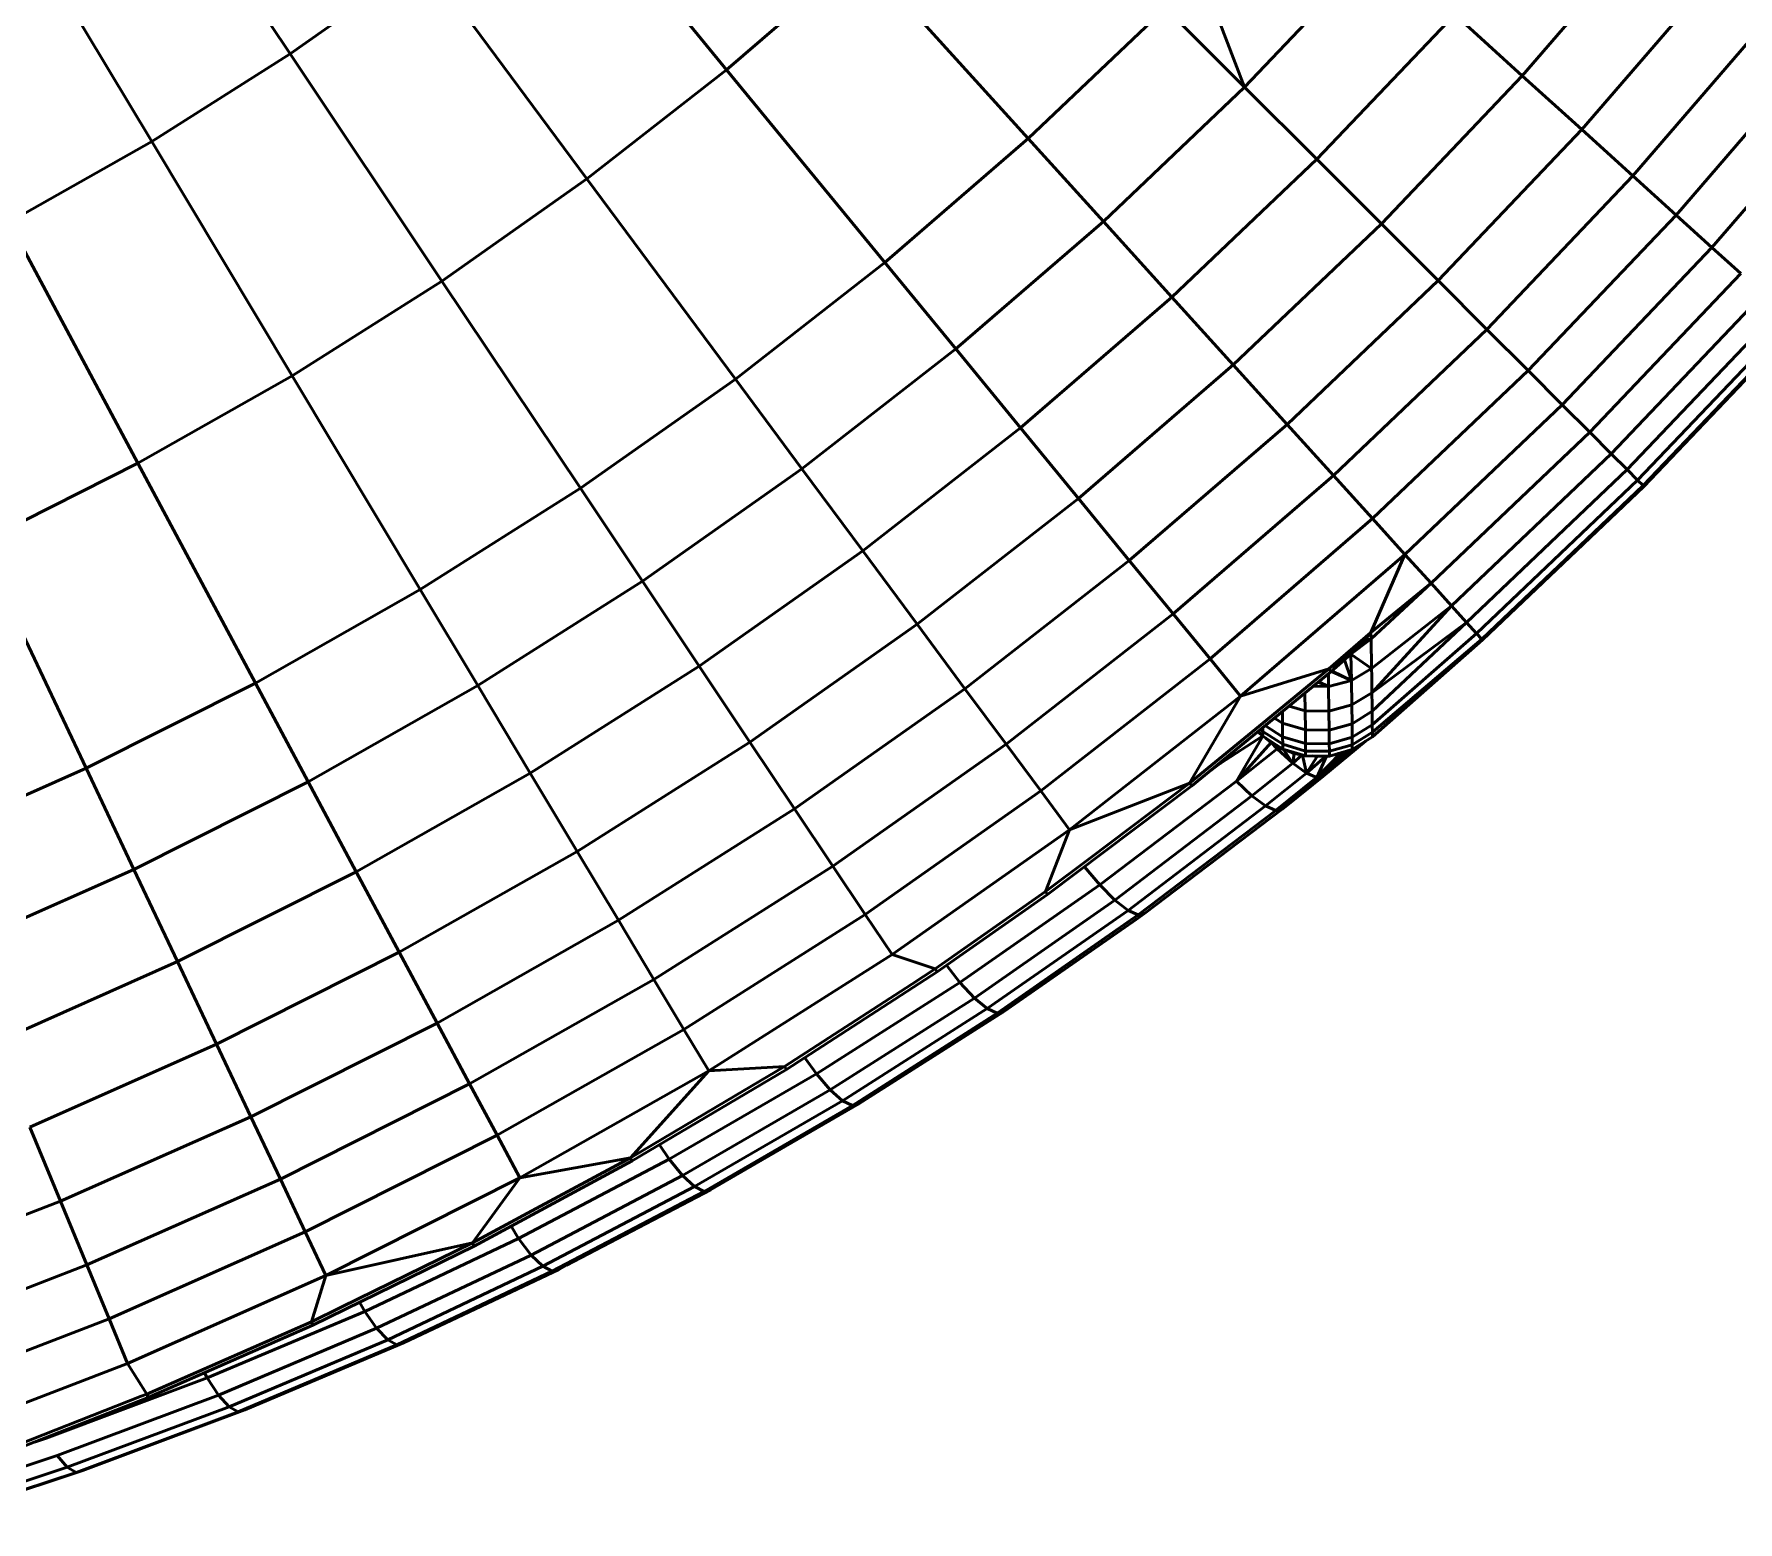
# Model space of a CAD drawing. Header units: millimetres. Extents: x -232 to 1390, y -69 to 653.
# Drawn here: x 197.33 to 227.73, y 54.17 to 80.72 of the extents above; entities that cross this region are included whole.
import ezdxf

# ---------------------------------------------------------------- set-up
doc = ezdxf.new("R2010")
doc.units = ezdxf.units.MM
doc.layers.add('Видимый контур (ГОСТ)', color=7, linetype='Continuous', lineweight=50)

msp = doc.modelspace()

# ---------------------------------------------------------------- linework, layer by layer
at = {"layer": 'Видимый контур (ГОСТ)'}
for p, q in [((201.899, 80.365), (199.089, 84.57)), ((209.688, 80.079), (206.595, 83.848)), ((199.428, 78.8), (196.828, 83.138)), ((226.271, 82.738), (223.887, 79.974)), ((209.688, 80.079), (212.084, 82.146)), ((215.07, 78.852), (212.084, 82.146)), ((221.331, 82.292), (218.931, 79.771)), ((204.29, 82.049), (201.899, 80.365)), ((207.194, 78.133), (204.29, 82.049)), ((218.146, 81.82), (218.931, 79.771)), ((227.378, 81.83), (224.948, 79.013)), ((215.07, 78.852), (217.519, 81.183)), ((218.931, 79.771), (217.519, 81.183)), ((222.68, 81.069), (220.219, 78.484)), ((223.887, 79.974), (222.68, 81.069)), ((228.33, 81.048), (225.861, 78.186)), ((199.428, 78.8), (201.899, 80.365)), ((204.608, 76.311), (201.899, 80.365)), ((229.134, 80.389), (226.631, 77.488)), ((209.688, 80.079), (207.194, 78.133)), ((212.509, 76.643), (209.688, 80.079)), ((223.887, 79.974), (221.371, 77.331)), ((224.948, 79.013), (223.887, 79.974)), ((216.411, 77.372), (218.931, 79.771)), ((220.219, 78.484), (218.931, 79.771)), ((229.798, 79.843), (227.268, 76.91)), ((196.884, 77.359), (199.428, 78.8)), ((201.935, 74.619), (199.428, 78.8)), ((212.509, 76.643), (215.07, 78.852)), ((216.411, 77.372), (215.07, 78.852)), ((224.948, 79.013), (222.383, 76.319)), ((225.861, 78.186), (224.948, 79.013)), ((217.633, 76.023), (220.219, 78.484)), ((221.371, 77.331), (220.219, 78.484)), ((225.861, 78.186), (223.255, 75.448)), ((226.631, 77.488), (225.861, 78.186)), ((207.194, 78.133), (204.608, 76.311)), ((209.843, 74.562), (207.194, 78.133)), ((199.182, 73.059), (196.884, 77.359)), ((213.776, 75.099), (216.411, 77.372)), ((217.633, 76.023), (216.411, 77.372)), ((218.728, 74.815), (221.371, 77.331)), ((222.383, 76.319), (221.371, 77.331)), ((226.631, 77.488), (223.99, 74.713)), ((227.268, 76.91), (226.631, 77.488)), ((212.509, 76.643), (209.843, 74.562)), ((213.776, 75.099), (212.509, 76.643)), ((227.268, 76.91), (224.598, 74.105)), ((227.784, 76.443), (227.268, 76.91)), ((219.689, 73.754), (222.383, 76.319)), ((223.255, 75.448), (222.383, 76.319)), ((227.784, 76.443), (225.089, 73.613)), ((201.935, 74.619), (204.608, 76.311)), ((207.078, 72.614), (204.608, 76.311)), ((214.931, 73.691), (217.633, 76.023)), ((218.728, 74.815), (217.633, 76.023)), ((228.186, 76.079), (225.473, 73.229)), ((228.482, 75.81), (225.756, 72.946)), ((220.517, 72.841), (223.255, 75.448)), ((223.99, 74.713), (223.255, 75.448)), ((228.679, 75.631), (225.944, 72.758)), ((228.783, 75.538), (226.043, 72.66)), ((228.796, 75.525), (226.056, 72.647)), ((213.776, 75.099), (211.032, 72.958)), ((214.931, 73.691), (213.776, 75.099)), ((215.965, 72.432), (218.728, 74.815)), ((219.689, 73.754), (218.728, 74.815)), ((199.182, 73.059), (201.935, 74.619)), ((204.22, 70.805), (201.935, 74.619)), ((209.843, 74.562), (207.078, 72.614)), ((211.032, 72.958), (209.843, 74.562)), ((221.215, 72.071), (223.99, 74.713)), ((224.598, 74.105), (223.99, 74.713)), ((221.792, 71.434), (224.598, 74.105)), ((225.089, 73.613), (224.598, 74.105)), ((214.931, 73.691), (212.117, 71.495)), ((215.965, 72.432), (214.931, 73.691)), ((216.873, 71.325), (219.689, 73.754)), ((220.517, 72.841), (219.689, 73.754)), ((222.259, 70.919), (225.089, 73.613)), ((225.473, 73.229), (225.089, 73.613)), ((199.182, 73.059), (196.356, 71.637)), ((201.278, 69.138), (199.182, 73.059)), ((222.624, 70.517), (225.473, 73.229)), ((225.756, 72.946), (225.473, 73.229)), ((211.032, 72.958), (208.187, 70.954)), ((212.117, 71.495), (211.032, 72.958)), ((217.655, 70.372), (220.517, 72.841)), ((221.215, 72.071), (220.517, 72.841)), ((222.893, 70.22), (225.756, 72.946)), ((223.071, 70.023), (225.944, 72.758)), ((225.944, 72.758), (225.756, 72.946)), ((226.043, 72.66), (225.944, 72.758)), ((204.22, 70.805), (207.078, 72.614)), ((208.187, 70.954), (207.078, 72.614)), ((215.965, 72.432), (213.088, 70.186)), ((216.873, 71.325), (215.965, 72.432)), ((223.165, 69.92), (226.043, 72.66)), ((223.177, 69.906), (226.056, 72.647)), ((226.056, 72.647), (226.043, 72.66)), ((218.314, 69.569), (221.215, 72.071)), ((221.792, 71.434), (221.215, 72.071)), ((198.257, 67.618), (196.356, 71.637)), ((212.117, 71.495), (209.199, 69.44)), ((213.088, 70.186), (212.117, 71.495)), ((216.873, 71.325), (213.941, 69.036)), ((217.655, 70.372), (216.873, 71.325)), ((218.859, 68.904), (221.792, 71.434)), ((221.792, 71.434), (221.186, 70.038)), ((222.259, 70.919), (221.792, 71.434)), ((205.247, 69.092), (208.187, 70.954)), ((209.199, 69.44), (208.187, 70.954)), ((221.186, 70.038), (222.259, 70.919)), ((222.259, 70.919), (221.188, 69.929)), ((222.624, 70.517), (222.259, 70.919)), ((201.278, 69.138), (204.22, 70.805)), ((205.247, 69.092), (204.22, 70.805)), ((217.655, 70.372), (214.675, 68.047)), ((218.314, 69.569), (217.655, 70.372)), ((221.198, 69.395), (222.624, 70.517)), ((221.204, 68.965), (222.624, 70.517)), ((222.893, 70.22), (222.624, 70.517)), ((213.088, 70.186), (210.104, 68.085)), ((213.941, 69.036), (213.088, 70.186)), ((220.436, 69.39), (221.186, 70.038)), ((221.182, 70.033), (220.436, 69.39)), ((221.071, 69.891), (221.182, 70.033)), ((221.182, 70.033), (221.187, 69.965)), ((221.187, 69.965), (221.188, 69.929)), ((221.204, 68.965), (222.893, 70.22)), ((222.893, 70.22), (221.208, 68.633)), ((221.21, 68.393), (223.071, 70.023)), ((223.071, 70.023), (222.893, 70.22)), ((223.165, 69.92), (223.071, 70.023)), ((220.436, 69.39), (221.071, 69.891)), ((220.793, 69.624), (220.824, 69.654)), ((221.188, 69.929), (220.824, 69.654)), ((220.824, 69.654), (220.99, 69.813)), ((220.824, 69.654), (221.198, 69.395)), ((220.837, 69.184), (220.824, 69.654)), ((220.99, 69.813), (221.071, 69.891)), ((221.071, 69.891), (221.188, 69.929)), ((221.188, 69.929), (221.198, 69.395)), ((221.211, 68.262), (223.165, 69.92)), ((223.165, 69.92), (221.212, 68.177)), ((221.212, 68.177), (223.177, 69.906)), ((223.177, 69.906), (223.165, 69.92)), ((206.183, 67.531), (209.199, 69.44)), ((210.104, 68.085), (209.199, 69.44)), ((218.314, 69.569), (215.294, 67.212)), ((217.989, 67.302), (220.478, 69.341)), ((218.859, 68.904), (218.314, 69.569)), ((218.859, 68.904), (220.436, 69.39)), ((219.255, 68.423), (220.436, 69.39)), ((220.793, 69.624), (220.436, 69.39)), ((220.478, 69.341), (220.436, 69.39)), ((220.478, 69.341), (220.793, 69.624)), ((220.715, 69.549), (220.478, 69.341)), ((220.484, 69.346), (220.837, 69.184)), ((220.837, 69.184), (220.491, 69.352)), ((220.715, 69.549), (220.793, 69.624)), ((220.837, 69.184), (220.715, 69.549)), ((220.837, 69.184), (221.198, 69.395)), ((221.198, 69.395), (221.2, 69.269)), ((201.278, 69.138), (198.257, 67.618)), ((202.219, 67.377), (201.278, 69.138)), ((202.219, 67.377), (205.247, 69.092)), ((206.183, 67.531), (205.247, 69.092)), ((213.941, 69.036), (210.9, 66.895)), ((214.675, 68.047), (213.941, 69.036)), ((220.161, 69.081), (220.43, 69.077)), ((220.246, 69.151), (220.43, 69.077)), ((220.43, 69.077), (220.258, 69.16)), ((220.43, 69.077), (220.426, 69.298)), ((220.43, 69.077), (220.837, 69.184)), ((220.436, 68.637), (220.43, 69.077)), ((220.837, 69.184), (220.844, 68.748)), ((221.2, 69.269), (221.204, 68.965)), ((218.859, 68.904), (215.806, 66.521)), ((217.949, 67.354), (218.859, 68.904)), ((219.727, 68.726), (220.012, 68.641)), ((220.012, 68.641), (220.008, 68.956)), ((220.436, 68.637), (220.844, 68.748)), ((220.844, 68.748), (221.204, 68.965)), ((220.844, 68.748), (220.848, 68.411)), ((221.204, 68.965), (221.207, 68.747)), ((221.207, 68.747), (221.208, 68.633)), ((217.949, 67.354), (219.255, 68.423)), ((219.467, 68.513), (219.609, 68.422)), ((219.609, 68.422), (219.607, 68.628)), ((219.61, 68.178), (219.609, 68.422)), ((219.609, 68.422), (220.015, 68.301)), ((220.015, 68.301), (220.012, 68.641)), ((220.012, 68.641), (220.436, 68.637)), ((220.44, 68.298), (220.436, 68.637)), ((220.848, 68.411), (221.208, 68.633)), ((221.208, 68.633), (221.21, 68.393)), ((219.253, 68.191), (218.495, 67.704)), ((218.784, 67.384), (219.256, 68.189)), ((219.254, 68.19), (219.17, 68.269)), ((219.172, 68.271), (219.254, 68.19)), ((219.223, 68.312), (219.254, 68.276)), ((219.254, 68.276), (219.254, 68.338)), ((219.254, 68.19), (219.254, 68.276)), ((219.254, 68.276), (219.611, 68.045)), ((219.254, 68.19), (219.611, 67.959)), ((219.302, 68.377), (219.61, 68.178)), ((219.311, 68.154), (219.402, 68.077)), ((219.611, 68.045), (219.61, 68.178)), ((219.61, 68.178), (220.017, 68.057)), ((220.017, 68.057), (220.015, 68.301)), ((220.015, 68.301), (220.44, 68.298)), ((220.44, 68.298), (220.848, 68.411)), ((220.442, 68.054), (220.44, 68.298)), ((220.442, 68.054), (220.85, 68.169)), ((220.85, 68.169), (220.848, 68.411)), ((220.85, 68.169), (221.21, 68.393)), ((220.85, 68.169), (220.851, 68.036)), ((220.851, 68.036), (221.211, 68.262)), ((220.852, 67.95), (221.212, 68.177)), ((221.21, 68.393), (221.21, 68.389)), ((221.21, 68.389), (221.211, 68.262)), ((221.211, 68.262), (221.211, 68.221)), ((221.211, 68.221), (221.212, 68.177)), ((207.021, 66.133), (210.104, 68.085)), ((210.9, 66.895), (210.104, 68.085)), ((214.675, 68.047), (211.584, 65.87)), ((215.294, 67.212), (214.675, 68.047)), ((218.495, 67.704), (218.694, 67.88)), ((219.402, 68.077), (218.784, 67.384)), ((218.784, 67.384), (219.509, 67.966)), ((219.402, 68.077), (219.415, 68.066)), ((219.402, 68.077), (219.509, 67.966)), ((219.415, 68.066), (219.611, 67.959)), ((219.415, 68.066), (219.463, 68.036)), ((219.415, 68.066), (219.509, 67.966)), ((219.611, 67.959), (219.463, 68.036)), ((219.509, 67.966), (219.463, 68.036)), ((219.592, 67.968), (219.509, 67.966)), ((219.509, 67.966), (219.789, 67.707)), ((219.611, 67.959), (219.611, 68.045)), ((219.611, 68.045), (220.018, 67.923)), ((219.611, 67.959), (220.018, 67.837)), ((219.789, 67.707), (219.626, 67.954)), ((219.703, 67.931), (219.817, 67.881)), ((219.789, 67.707), (219.817, 67.881)), ((219.789, 67.707), (219.952, 67.851)), ((220.018, 67.837), (219.817, 67.881)), ((219.965, 67.848), (220.034, 67.53)), ((220.018, 67.923), (220.017, 68.057)), ((220.017, 68.057), (220.442, 68.054)), ((220.018, 67.837), (220.018, 67.923)), ((220.018, 67.923), (220.443, 67.92)), ((220.018, 67.837), (220.443, 67.834)), ((220.034, 67.53), (220.382, 67.831)), ((220.034, 67.53), (220.227, 67.824)), ((220.14, 67.836), (220.227, 67.824)), ((220.22, 67.451), (220.779, 67.927)), ((220.689, 67.899), (220.22, 67.451)), ((220.22, 67.451), (220.643, 67.885)), ((220.395, 67.831), (220.22, 67.451)), ((220.443, 67.834), (220.227, 67.824)), ((221.087, 68.098), (220.332, 67.475)), ((220.332, 67.475), (221.063, 68.083)), ((220.789, 67.93), (220.332, 67.475)), ((220.443, 67.92), (220.442, 68.054)), ((220.443, 67.92), (220.851, 68.036)), ((220.443, 67.834), (220.852, 67.95)), ((220.443, 67.834), (220.443, 67.92)), ((220.599, 67.878), (220.643, 67.885)), ((220.852, 67.95), (220.643, 67.885)), ((220.851, 68.036), (220.852, 67.95)), ((198.257, 67.618), (195.165, 66.247)), ((199.111, 65.812), (198.257, 67.618)), ((203.077, 65.771), (206.183, 67.531)), ((207.021, 66.133), (206.183, 67.531)), ((218.277, 67.538), (218.495, 67.704)), ((218.495, 67.704), (218.554, 67.765)), ((219.061, 67.123), (219.789, 67.707)), ((219.304, 66.944), (220.034, 67.53)), ((219.789, 67.707), (220.034, 67.53)), ((220.034, 67.53), (220.22, 67.451)), ((202.219, 67.377), (199.111, 65.812)), ((203.077, 65.771), (202.219, 67.377)), ((215.294, 67.212), (212.162, 65.006)), ((215.806, 66.521), (215.294, 67.212)), ((215.414, 65.362), (217.989, 67.302)), ((217.949, 67.354), (215.806, 66.521)), ((216.178, 66.019), (217.949, 67.354)), ((216.35, 65.534), (218.784, 67.384)), ((217.989, 67.302), (217.949, 67.354)), ((218.784, 67.384), (219.061, 67.123)), ((220.22, 67.451), (219.489, 66.863)), ((220.151, 67.33), (219.601, 66.888)), ((220.332, 67.475), (220.151, 67.33)), ((220.22, 67.451), (220.332, 67.475)), ((207.757, 64.905), (210.9, 66.895)), ((211.584, 65.87), (210.9, 66.895)), ((216.617, 65.265), (219.061, 67.123)), ((216.852, 65.081), (219.304, 66.944)), ((219.061, 67.123), (219.304, 66.944)), ((219.304, 66.944), (219.489, 66.863)), ((217.034, 64.999), (219.489, 66.863)), ((219.601, 66.888), (217.147, 65.025)), ((219.489, 66.863), (219.601, 66.888)), ((215.806, 66.521), (212.639, 64.291)), ((215.376, 65.415), (215.806, 66.521)), ((203.846, 64.334), (207.021, 66.133)), ((207.757, 64.905), (207.021, 66.133)), ((215.376, 65.415), (216.178, 66.019)), ((199.111, 65.812), (195.93, 64.402)), ((199.889, 64.166), (199.111, 65.812)), ((203.077, 65.771), (199.889, 64.166)), ((203.846, 64.334), (203.077, 65.771)), ((208.39, 63.848), (211.584, 65.87)), ((212.162, 65.006), (211.584, 65.87)), ((216.076, 65.861), (216.35, 65.534)), ((213.408, 64.037), (215.376, 65.415)), ((213.851, 63.793), (216.35, 65.534)), ((215.414, 65.362), (215.376, 65.415)), ((216.35, 65.534), (216.617, 65.265)), ((213.444, 63.983), (215.414, 65.362)), ((214.108, 63.516), (216.617, 65.265)), ((214.336, 63.328), (216.852, 65.081)), ((216.617, 65.265), (216.852, 65.081)), ((216.852, 65.081), (217.034, 64.999)), ((204.521, 63.071), (207.757, 64.905)), ((208.39, 63.848), (207.757, 64.905)), ((208.925, 62.956), (212.162, 65.006)), ((212.639, 64.291), (212.162, 65.006)), ((217.034, 64.999), (214.515, 63.244)), ((216.994, 64.919), (214.979, 63.516)), ((217.147, 65.025), (216.994, 64.919)), ((217.034, 64.999), (217.147, 65.025)), ((199.889, 64.166), (196.626, 62.72)), ((200.586, 62.693), (199.889, 64.166)), ((203.846, 64.334), (200.586, 62.693)), ((204.521, 63.071), (203.846, 64.334)), ((209.367, 62.219), (212.639, 64.291)), ((212.639, 64.291), (213.408, 64.037)), ((210.756, 62.241), (213.444, 63.983)), ((212.99, 63.767), (213.408, 64.037)), ((213.444, 63.983), (213.408, 64.037)), ((213.612, 64.101), (213.851, 63.793)), ((205.101, 61.985), (208.39, 63.848)), ((208.925, 62.956), (208.39, 63.848)), ((210.721, 62.296), (212.99, 63.767)), ((211.289, 62.162), (213.851, 63.793)), ((213.851, 63.793), (214.108, 63.516)), ((211.535, 61.878), (214.108, 63.516)), ((211.756, 61.685), (214.336, 63.328)), ((214.628, 63.272), (213.711, 62.688)), ((214.108, 63.516), (214.336, 63.328)), ((214.336, 63.328), (214.515, 63.244)), ((214.515, 63.244), (214.628, 63.272)), ((214.979, 63.516), (214.628, 63.272)), ((204.521, 63.071), (201.198, 61.399)), ((205.101, 61.985), (204.521, 63.071)), ((205.591, 61.068), (208.925, 62.956)), ((209.367, 62.219), (208.925, 62.956)), ((214.515, 63.244), (211.931, 61.599)), ((200.586, 62.693), (197.25, 61.214)), ((201.198, 61.399), (200.586, 62.693)), ((213.711, 62.688), (212.045, 61.629)), ((211.081, 62.451), (211.289, 62.162)), ((205.997, 60.31), (209.367, 62.219)), ((207.97, 60.666), (209.367, 62.219)), ((208.002, 60.609), (210.756, 62.241)), ((208.663, 60.639), (211.289, 62.162)), ((209.367, 62.219), (210.721, 62.296)), ((209.688, 61.684), (210.721, 62.296)), ((210.756, 62.241), (210.721, 62.296)), ((211.289, 62.162), (211.535, 61.878)), ((205.101, 61.985), (201.725, 60.285)), ((205.591, 61.068), (205.101, 61.985)), ((208.899, 60.349), (211.535, 61.878)), ((211.535, 61.878), (211.756, 61.685)), ((207.97, 60.666), (209.688, 61.684)), ((209.112, 60.152), (211.756, 61.685)), ((211.931, 61.599), (209.284, 60.065)), ((212.045, 61.629), (210.32, 60.629)), ((211.756, 61.685), (211.931, 61.599)), ((211.931, 61.599), (212.045, 61.629)), ((197.798, 59.891), (197.25, 61.214)), ((201.198, 61.399), (197.798, 59.891)), ((201.725, 60.285), (201.198, 61.399)), ((205.591, 61.068), (202.169, 59.345)), ((205.997, 60.31), (205.591, 61.068)), ((208.491, 60.899), (208.663, 60.639)), ((205.185, 59.089), (208.002, 60.609)), ((205.976, 59.227), (208.663, 60.639)), ((205.997, 60.31), (207.97, 60.666)), ((206.291, 59.76), (207.97, 60.666)), ((208.002, 60.609), (207.97, 60.666)), ((208.663, 60.639), (208.899, 60.349)), ((210.32, 60.629), (209.399, 60.096)), ((201.725, 60.285), (198.269, 58.753)), ((202.169, 59.345), (201.725, 60.285)), ((205.997, 60.31), (202.537, 58.568)), ((205.155, 59.147), (205.997, 60.31)), ((206.201, 58.931), (208.899, 60.349)), ((208.899, 60.349), (209.112, 60.152)), ((206.406, 58.73), (209.112, 60.152)), ((209.284, 60.065), (206.575, 58.641)), ((209.399, 60.096), (206.832, 58.748)), ((209.112, 60.152), (209.284, 60.065)), ((209.284, 60.065), (209.399, 60.096)), ((194.327, 58.553), (197.798, 59.891)), ((198.269, 58.753), (197.798, 59.891)), ((205.155, 59.147), (206.291, 59.76)), ((202.169, 59.345), (198.667, 57.793)), ((202.537, 58.568), (202.169, 59.345)), ((205.843, 59.444), (205.976, 59.227)), ((202.305, 57.682), (205.185, 59.089)), ((205.155, 59.147), (202.537, 58.568)), ((202.806, 57.999), (205.155, 59.147)), ((203.228, 57.926), (205.976, 59.227)), ((205.185, 59.089), (205.155, 59.147)), ((205.976, 59.227), (206.201, 58.931)), ((194.742, 57.393), (198.269, 58.753)), ((198.667, 57.793), (198.269, 58.753)), ((203.441, 57.625), (206.201, 58.931)), ((203.639, 57.42), (206.406, 58.73)), ((206.201, 58.931), (206.406, 58.73)), ((206.406, 58.73), (206.575, 58.641)), ((206.832, 58.748), (206.691, 58.674)), ((202.537, 58.568), (198.996, 56.998)), ((202.278, 57.741), (202.537, 58.568)), ((203.803, 57.33), (206.575, 58.641)), ((206.691, 58.674), (203.921, 57.363)), ((206.575, 58.641), (206.691, 58.674)), ((203.137, 58.088), (203.228, 57.926)), ((195.093, 56.414), (198.667, 57.793)), ((198.996, 56.998), (198.667, 57.793)), ((200.419, 56.738), (203.228, 57.926)), ((202.278, 57.741), (202.806, 57.999)), ((203.228, 57.926), (203.441, 57.625)), ((199.338, 56.448), (202.278, 57.741)), ((199.363, 56.388), (202.305, 57.682)), ((200.62, 56.432), (203.441, 57.625)), ((202.305, 57.682), (202.278, 57.741)), ((203.441, 57.625), (203.639, 57.42)), ((200.81, 56.223), (203.639, 57.42)), ((203.803, 57.33), (200.971, 56.132)), ((203.921, 57.363), (203.243, 57.077)), ((203.639, 57.42), (203.803, 57.33)), ((203.803, 57.33), (203.921, 57.363)), ((195.382, 55.604), (198.996, 56.998)), ((198.996, 56.998), (199.338, 56.448)), ((203.243, 57.077), (201.089, 56.167)), ((200.419, 56.738), (197.549, 55.665)), ((200.419, 56.738), (200.371, 56.831)), ((200.62, 56.432), (200.419, 56.738)), ((196.338, 55.272), (199.24, 56.41)), ((196.36, 55.211), (199.363, 56.388)), ((200.62, 56.432), (197.738, 55.354)), ((199.24, 56.41), (199.338, 56.448)), ((199.363, 56.388), (199.338, 56.448)), ((200.81, 56.223), (200.62, 56.432)), ((200.81, 56.223), (197.92, 55.143)), ((200.971, 56.132), (198.077, 55.051)), ((201.089, 56.167), (199.576, 55.601)), ((200.971, 56.132), (200.81, 56.223)), ((200.971, 56.132), (201.089, 56.167)), ((197.549, 55.665), (197.352, 55.599)), ((197.738, 55.354), (195.108, 54.478)), ((197.738, 55.354), (197.92, 55.143)), ((199.576, 55.601), (198.197, 55.086)), ((197.92, 55.143), (195.271, 54.264)), ((198.077, 55.051), (195.412, 54.168)), ((198.197, 55.086), (197.645, 54.903)), ((197.92, 55.143), (198.077, 55.051)), ((198.077, 55.051), (198.197, 55.086)), ((197.645, 54.903), (195.846, 54.308))]:
    msp.add_line(p, q, dxfattribs=at)

doc.saveas('drawing.dxf')
